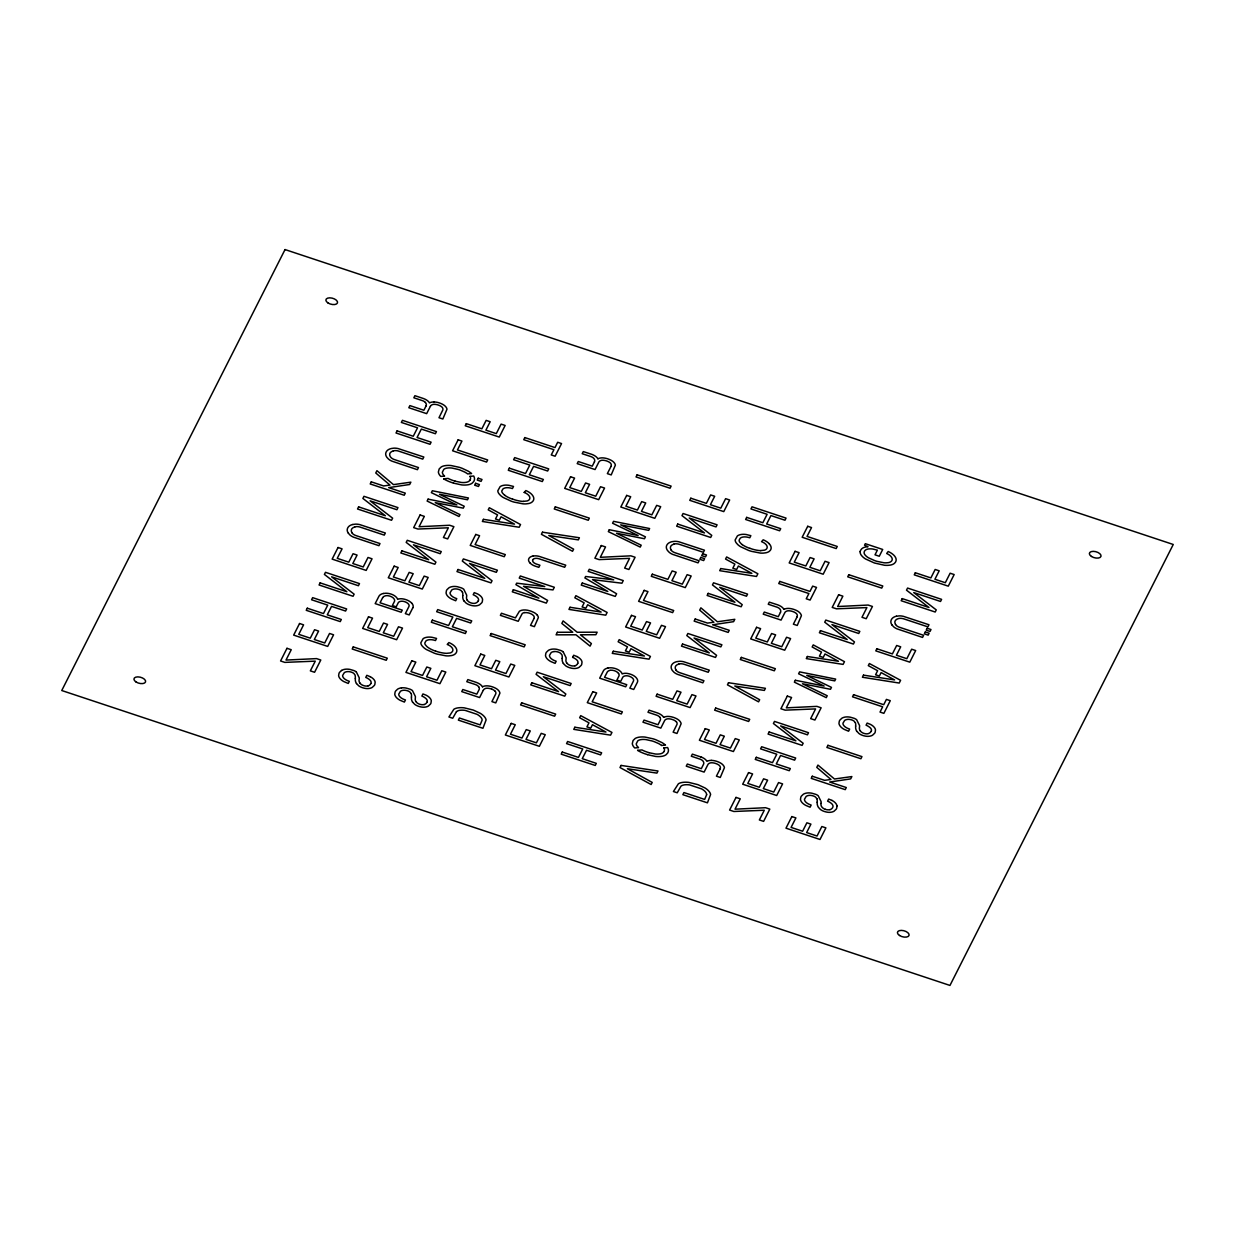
<?xml version="1.0" encoding="UTF-8"?>
<svg xmlns="http://www.w3.org/2000/svg" width="1235" height="1235" viewBox="0 0 1235 1235"><rect width="100%" height="100%" fill="white"/><g stroke="black" fill="none" stroke-linecap="round" stroke-linejoin="round"><path stroke-width="1.5" d="M426.075 405.914L423.883 410.252L409.896 405.605L408.816 407.72L426.662 413.648L430.351 406.361M382.618 597.709L380.056 602.773L402.255 610.136L401.19 612.251L375.178 603.622L378.821 596.459A12.736 6.592 15.2 0 1 383.39 593.464M412.83 607.744L409.202 614.922L405.342 613.625L408.97 606.462A6.082 3.149 15.2 0 0 404.725 601.692A5.017 2.609 15.2 0 0 400.634 601.352A6.468 3.35 15.2 0 0 398.179 602.881L396.188 606.817L392.375 605.551L394.366 601.615A7.811 4.045 15.2 0 0 394.058 598.898A5.851 3.026 15.2 0 0 385.845 595.671L385.382 595.872A8.151 4.214 15.2 0 0 382.634 597.725M524.196 492.456L525.848 490.573A12.643 6.561 15.2 0 1 531.745 494.386A13.724 7.101 15.2 0 1 533.535 500.129A16.549 8.583 15.2 0 1 532.902 501.178L531.961 502.12A12.612 6.53 15.2 0 1 528.611 503.556L525.986 503.895A16.811 8.707 15.2 0 1 522.945 503.834L514.13 502.12A33.685 17.444 15.2 0 1 511.197 501.178L503.247 497.504A16.487 8.537 15.2 0 1 500.468 495.42L498.925 493.691A12.659 6.561 15.2 0 1 497.813 490.774L500.067 486.698A12.427 6.437 15.2 0 1 504.42 485.185A11.161 5.789 15.2 0 1 508.974 485.324L513.513 486.451L512.448 488.551L510.611 488.057A8.213 4.261 15.2 0 0 502.861 489.029L501.827 490.912A8.12 4.214 15.2 0 0 502.29 492.75L503.695 494.386A12.921 6.7 15.2 0 0 504.914 495.374M594.452 461.828L592.26 466.166L578.273 461.519L577.208 463.634L595.054 469.547L598.728 462.276A7.981 4.137 15.2 0 1 601.599 460.3A6.731 3.489 15.2 0 1 607.296 461.211A6.144 3.18 15.2 0 1 610.661 463.326A7.981 4.137 15.2 0 1 610.97 466.336M483.286 690.257L479.597 697.543L461.751 691.615L462.832 689.5L476.818 694.147L479.01 689.809A8.645 4.477 15.2 0 0 478.686 686.737M534.045 618.426L530.525 625.373L534.385 626.654L538.352 617.608A10.235 5.31 15.2 0 0 537.132 614.937M611.047 466.367L607.358 473.638L611.217 474.919L615.354 465.163A10.59 5.496 15.2 0 0 614.196 462.739A9.309 4.817 15.2 0 0 610.306 459.868L608.824 459.235A13.091 6.777 15.2 0 0 607.388 458.725A10.019 5.187 15.2 0 0 602.263 457.861A9.154 4.739 15.2 0 0 597.987 458.802M572.623 657.329L573.688 655.229L576.992 656.588M780.474 612.375L778.282 616.697L764.295 612.066L763.23 614.165L781.076 620.093L784.765 612.822A7.981 4.137 15.2 0 1 787.621 610.846A6.731 3.489 15.2 0 1 793.333 611.757A6.144 3.18 15.2 0 1 796.699 613.872A7.981 4.137 15.2 0 1 796.992 616.883M720.113 768.896L716.423 776.167L720.283 777.448L724.42 767.707A10.59 5.496 15.2 0 0 723.262 765.268A9.309 4.817 15.2 0 0 719.372 762.396L717.89 761.763A13.091 6.777 15.2 0 0 716.439 761.254A10.019 5.187 15.2 0 0 711.329 760.389M797.069 616.913L793.379 624.184L797.239 625.466L801.391 615.709A10.59 5.496 15.2 0 0 800.218 613.27A9.309 4.817 15.2 0 0 796.343 610.399L794.846 609.766A13.091 6.777 15.2 0 0 793.41 609.272A10.019 5.187 15.2 0 0 788.3 608.407A9.154 4.739 15.2 0 0 784.009 609.349M470.026 480.106L469.084 481.141A9.957 5.156 15.2 0 1 465.965 482.36L464.36 482.53A12.875 6.669 15.2 0 1 461.365 482.468L455.082 481.171M663.951 751.636L663.01 752.671A9.957 5.156 15.2 0 1 659.891 753.906L658.301 754.06A12.875 6.669 15.2 0 1 655.291 753.998L649.023 752.717M456.471 711.638L452.72 718.245L448.907 716.979L453.863 709.26A13.986 7.256 15.2 0 1 457.645 707.917L459.003 707.748A16.117 8.352 15.2 0 1 464.375 707.871L473.375 710.094L480.461 713.398A15.978 8.274 15.2 0 1 483.734 715.96L484.552 716.856A13.986 7.256 15.2 0 1 486.096 719.959L482.931 728.279L458.355 720.129L459.42 718.014L480.137 724.883L482.129 720.159A10.173 5.264 15.2 0 0 480.816 717.226L480.508 716.902A12.504 6.484 15.2 0 0 477.081 714.339L465.132 710.372A12.89 6.669 15.2 0 0 460.979 710.187L459.945 710.295A10.173 5.264 15.2 0 0 456.456 711.638M341.524 670.466L339.548 672.349A22.184 11.486 15.2 0 0 338.992 673.384L338.637 675.53A12.396 6.422 15.2 0 0 340.165 678.756A11.609 6.021 15.2 0 0 343.947 681.643L348.255 683.449L349.32 681.334L347.128 680.47A8.12 4.214 15.2 0 1 342.62 675.483L344.272 672.72A8.537 4.415 15.2 0 1 346.232 671.809L347.128 671.655A5.743 2.979 15.2 0 1 350.755 671.963L351.79 672.303A4.477 2.316 15.2 0 1 353.889 673.492L354.985 674.943A21.813 11.3 15.2 0 1 355.217 678.37M368.015 685.857L367.258 686.012A4.801 2.485 15.2 0 1 364.186 685.78A5.82 3.01 15.2 0 1 363.584 685.579A5.172 2.686 15.2 0 1 360.713 683.974L359.879 682.955M574.877 665.773L574.121 665.927A4.801 2.485 15.2 0 1 571.049 665.696A5.82 3.01 15.2 0 1 570.446 665.495A5.172 2.686 15.2 0 1 567.575 663.89L566.741 662.871M424.145 704.49L423.389 704.645A4.801 2.485 15.2 0 1 420.317 704.413A5.82 3.01 15.2 0 1 419.699 704.228A5.172 2.686 15.2 0 1 416.843 702.622L416.01 701.604M829.858 809.62L829.102 809.774A4.801 2.485 15.2 0 1 826.03 809.542A5.82 3.01 15.2 0 1 825.428 809.357M393.27 450.868L394.613 450.636A6.16 3.196 15.2 0 1 398.55 451.084L422.756 459.127L423.821 457.012L398.272 448.614A9.417 4.878 15.2 0 0 393.903 448.151L391.341 448.506A14.805 7.672 15.2 0 0 386.586 451.315A18.525 9.587 15.2 0 0 385.938 452.566A14.588 7.564 15.2 0 0 386.848 457.29L388.423 458.988A9.417 4.878 15.2 0 0 391.927 461.149L417.415 469.686L418.48 467.571L394.274 459.528A6.16 3.196 15.2 0 1 391.078 457.614L390.322 456.703A10.636 5.511 15.2 0 1 393.348 450.929M354.8 526.866L356.128 526.635A6.16 3.196 15.2 0 1 360.064 527.083L384.27 535.125L385.335 533.011L359.786 524.613A9.417 4.878 15.2 0 0 355.418 524.149L352.855 524.505M673.909 544.048L675.252 543.832A6.16 3.196 15.2 0 1 679.173 544.28L703.394 552.307L704.459 550.208L678.91 541.794A9.417 4.878 15.2 0 0 674.542 541.347L671.979 541.686A14.805 7.672 15.2 0 0 667.224 544.512A18.525 9.587 15.2 0 0 666.576 545.746A14.588 7.564 15.2 0 0 667.487 550.47L669.061 552.168A9.417 4.878 15.2 0 0 672.55 554.33L698.037 562.867L699.118 560.752L674.912 552.709A6.16 3.196 15.2 0 1 671.701 550.81L670.96 549.884M678.725 664.013L680.068 663.797A6.16 3.196 15.2 0 1 684.005 664.245L708.211 672.272L709.276 670.173L683.727 661.759A9.417 4.878 15.2 0 0 679.358 661.312L676.795 661.651A14.805 7.672 15.2 0 0 672.041 664.461A18.525 9.587 15.2 0 0 671.392 665.711A14.588 7.564 15.2 0 0 672.303 670.435L673.878 672.133A9.417 4.878 15.2 0 0 677.382 674.295L702.854 682.832L703.935 680.717L679.729 672.674A6.16 3.196 15.2 0 1 676.533 670.775L675.777 669.849M896.486 616.234L899.049 615.894A9.417 4.878 15.2 0 1 903.418 616.342L928.967 624.756L927.902 626.855L903.68 618.828A6.16 3.196 15.2 0 0 899.759 618.365L898.416 618.596A10.636 5.511 15.2 0 0 895.576 624.431M383.437 593.51L385.274 593.263A8.815 4.569 15.2 0 1 390.137 593.819A10.004 5.187 15.2 0 1 391.171 594.128A8.475 4.384 15.2 0 1 395.432 596.428A9.803 5.079 15.2 0 1 397.655 599.361A8.012 4.153 15.2 0 1 401.298 598.759A8.722 4.523 15.2 0 1 405.497 599.515A10.868 5.635 15.2 0 1 406.763 599.948A9.618 4.986 15.2 0 1 411.332 602.757L411.857 603.344M607.944 668.058L609.781 667.811A8.815 4.569 15.2 0 1 614.644 668.367A10.004 5.187 15.2 0 1 615.678 668.675A8.475 4.384 15.2 0 1 619.939 670.976A9.803 5.079 15.2 0 1 622.162 673.924A8.012 4.153 15.2 0 1 625.805 673.307A8.722 4.523 15.2 0 1 630.004 674.063A10.868 5.635 15.2 0 1 631.27 674.495A9.618 4.986 15.2 0 1 635.84 677.305L636.365 677.891A10.93 5.666 15.2 0 1 637.368 682.307L633.709 689.47L629.85 688.173L633.478 681.01A6.082 3.149 15.2 0 0 629.233 676.24A5.017 2.609 15.2 0 0 625.142 675.9A6.468 3.35 15.2 0 0 622.687 677.428L620.696 681.365L616.883 680.099L618.874 676.163A7.811 4.045 15.2 0 0 618.565 673.446M533.103 556.059L534.369 555.889A8.475 4.4 15.2 0 1 539.294 556.414L565.738 565.182L564.673 567.282L539.17 558.822A5.079 2.624 15.2 0 0 535.095 558.436A6.113 3.165 15.2 0 0 532.625 560.011M553.99 651.571L553.11 651.725A8.537 4.415 15.2 0 0 551.134 652.636L549.482 655.414A8.12 4.214 15.2 0 0 553.99 660.385L556.182 661.25L555.117 663.365L550.825 661.559A11.609 6.021 15.2 0 1 547.028 658.672A12.396 6.422 15.2 0 1 545.5 655.445L545.855 653.3A22.184 11.486 15.2 0 1 546.41 652.265L548.386 650.382A12.458 6.453 15.2 0 1 551.721 649.209L552.215 649.147A9.602 4.971 15.2 0 1 556.892 649.348L560.767 650.49A6.962 3.612 15.2 0 1 563.175 651.833M401.468 687.864L400.989 687.941A12.458 6.453 15.2 0 0 397.655 689.115L395.679 690.982A22.184 11.486 15.2 0 0 395.123 692.032L394.768 694.178A12.396 6.422 15.2 0 0 396.296 697.389A11.609 6.021 15.2 0 0 400.078 700.276L404.385 702.082L405.45 699.983L403.243 699.118A8.12 4.214 15.2 0 1 398.751 694.132L400.387 691.353A8.537 4.415 15.2 0 1 402.363 690.442L403.258 690.288A5.743 2.979 15.2 0 1 406.886 690.612L407.921 690.936A4.477 2.316 15.2 0 1 410.005 692.125L411.116 693.576M444.585 476.077L440.787 476.432L439.984 475.537A14.202 7.364 15.2 0 1 438.379 472.002L439.151 468.991L441.219 466.969A13.925 7.225 15.2 0 1 445.079 465.657L446.468 465.487A16.425 8.506 15.2 0 1 451.115 465.549L459.188 467.293A30.597 15.854 15.2 0 1 461.998 468.25L468.158 471.122A17.089 8.846 15.2 0 1 471.554 473.576L467.664 473.931A13.986 7.24 15.2 0 0 464.545 471.971L460.454 470.195A26.383 13.662 15.2 0 0 458.324 469.47L452.041 468.065A13.199 6.839 15.2 0 0 448.429 467.926L446.869 468.111A10.019 5.187 15.2 0 0 443.813 469.346L442.346 472.264A10.127 5.249 15.2 0 0 443.72 475.228L444.399 475.907M443.751 478.81L448.043 478.408A20.964 10.853 15.2 0 0 455.098 481.141M469.948 476.37L473.669 476.015A15.391 7.966 15.2 0 1 474.086 480.739A20.393 10.559 15.2 0 1 473.761 481.48L472.11 483.225A14.172 7.348 15.2 0 1 467.787 484.83L466.382 484.985A16.919 8.768 15.2 0 1 461.658 484.907L453.461 483.117M638.526 747.607L634.713 747.962L633.91 747.067A14.202 7.364 15.2 0 1 632.305 743.532L633.076 740.521L635.145 738.499A13.925 7.225 15.2 0 1 639.004 737.187L640.394 737.017A16.425 8.506 15.2 0 1 645.04 737.079L653.114 738.823A30.597 15.854 15.2 0 1 655.924 739.78L662.083 742.652A17.089 8.846 15.2 0 1 665.48 745.106L661.589 745.461M637.677 750.34L641.968 749.938A20.964 10.853 15.2 0 0 649.023 752.671M663.874 747.901L667.595 747.545A15.391 7.966 15.2 0 1 668.012 752.269A20.393 10.559 15.2 0 1 667.687 753.01L666.035 754.755A14.172 7.348 15.2 0 1 661.728 756.36L660.324 756.515A16.919 8.768 15.2 0 1 655.584 756.438L647.387 754.647M523.347 501.364L527.021 500.978A8.105 4.199 15.2 0 0 528.981 499.943L529.398 499.449A9.34 4.832 15.2 0 0 528.92 495.606A8.583 4.446 15.2 0 0 524.211 492.441M760.683 550.578L764.357 550.192A8.105 4.199 15.2 0 0 766.317 549.158L766.734 548.664A9.34 4.832 15.2 0 0 766.256 544.82A8.583 4.446 15.2 0 0 761.547 541.656L763.184 539.803A12.643 6.561 15.2 0 1 769.081 543.601M700.862 756.962L692.356 754.137L691.291 756.237L699.797 759.062A5.017 2.593 15.2 0 1 702.854 760.914L703.132 761.285A8.645 4.477 15.2 0 1 703.487 764.341L701.326 768.695L687.339 764.048L686.259 766.163L704.12 772.091L707.794 764.805A7.981 4.137 15.2 0 1 710.65 762.829A6.731 3.489 15.2 0 1 716.362 763.739A6.144 3.18 15.2 0 1 719.727 765.854A7.981 4.137 15.2 0 1 720.036 768.865M749.892 548.386L748.595 547.908A17.29 8.954 15.2 0 1 742.22 544.604M512.556 499.156L511.259 498.693A17.29 8.954 15.2 0 1 504.883 495.389M435.585 651.154L434.288 650.675A17.29 8.954 15.2 0 1 427.927 647.387A12.921 6.7 15.2 0 1 426.723 646.368L425.319 644.732A8.12 4.214 15.2 0 1 424.855 642.895L425.89 641.011A8.213 4.261 15.2 0 1 433.686 640.039L435.476 640.548L436.557 638.433L432.018 637.306A11.161 5.789 15.2 0 0 427.464 637.183A12.427 6.437 15.2 0 0 423.111 638.696L420.842 642.771A12.659 6.561 15.2 0 0 421.953 645.689L423.512 647.402A16.487 8.537 15.2 0 0 426.291 649.486L434.226 653.161A33.685 17.444 15.2 0 0 437.159 654.118L445.974 655.831A16.811 8.707 15.2 0 0 449.031 655.878L451.655 655.538A12.612 6.53 15.2 0 0 454.989 654.102L455.931 653.161A16.549 8.583 15.2 0 0 456.533 652.111A13.724 7.101 15.2 0 0 454.789 646.368A12.643 6.561 15.2 0 0 448.892 642.571L447.224 644.454A8.583 4.446 15.2 0 1 451.917 647.588A9.34 4.832 15.2 0 1 452.442 651.432L452.025 651.926A8.105 4.199 15.2 0 1 450.065 652.975L446.391 653.346A19.806 10.266 15.2 0 1 435.631 651.092M831.973 800.434L828.67 799.076L827.604 801.175A9.772 5.063 15.2 0 1 832.158 804.186A7.95 4.122 15.2 0 1 832.73 807.335A10.775 5.573 15.2 0 1 829.966 809.697M370.129 676.672L366.826 675.313L365.761 677.413A9.772 5.063 15.2 0 1 370.299 680.423A7.95 4.122 15.2 0 1 370.886 683.572M563.175 651.833L566.109 657.746A39.721 20.578 15.2 0 1 565.985 659.583A13.184 6.823 15.2 0 0 566.649 662.871M356.313 671.917L359.246 677.83A39.721 20.578 15.2 0 1 359.123 679.667A13.184 6.823 15.2 0 0 359.786 682.955M638.325 747.437L637.646 746.758A10.127 5.249 15.2 0 1 636.257 743.794L637.754 740.876A10.019 5.187 15.2 0 1 640.795 739.641L642.354 739.456A13.199 6.839 15.2 0 1 645.967 739.595L652.25 741A26.383 13.662 15.2 0 1 654.38 741.726L658.487 743.501A13.986 7.24 15.2 0 1 661.589 745.461M529.8 562.712L530.294 563.268A8.799 4.554 15.2 0 0 534.956 566.047L538.831 567.344L539.911 565.229L536.499 564.086A5.233 2.702 15.2 0 1 532.686 560.103M425.396 402.471L425.689 402.842A8.645 4.477 15.2 0 1 426.044 405.898M659.845 717.319L659.536 716.948A5.017 2.593 15.2 0 0 656.495 715.096L647.989 712.271L649.054 710.171L657.56 712.981A9.525 4.94 15.2 0 1 663.658 717.381M478.624 686.737L478.331 686.367A5.017 2.593 15.2 0 0 475.29 684.514L466.784 681.689L467.849 679.59L476.355 682.415A9.525 4.94 15.2 0 1 482.453 686.799M892.041 625.018L893.569 626.716A9.417 4.878 15.2 0 0 897.073 628.877L922.545 637.414L923.626 635.299L899.42 627.256A6.16 3.196 15.2 0 1 896.224 625.358L895.468 624.431M348.409 533.273L349.937 534.987A9.417 4.878 15.2 0 0 353.442 537.132L378.929 545.685L379.994 543.57L355.788 535.527A6.16 3.196 15.2 0 1 352.592 533.613L351.836 532.702M856.889 731.352L858.942 733.497A8.259 4.276 15.2 0 0 862.339 735.288A10.25 5.31 15.2 0 0 863.867 735.782L864.855 736.014A8.244 4.276 15.2 0 0 869.039 736.276L869.888 736.153A11.347 5.882 15.2 0 0 872.528 735.211L874.642 733.235A22.57 11.686 15.2 0 0 875.167 732.262L875.491 729.931A10.76 5.573 15.2 0 0 870.505 724.405L867.155 723.077L866.075 725.192A9.772 5.063 15.2 0 1 870.629 728.187A7.95 4.122 15.2 0 1 871.215 731.336M563.422 663.488L565.476 665.65A8.259 4.276 15.2 0 0 568.872 667.44A10.25 5.31 15.2 0 0 570.4 667.919L571.388 668.166A8.244 4.276 15.2 0 0 575.572 668.428L576.421 668.305A11.347 5.882 15.2 0 0 579.061 667.363L581.176 665.387A22.57 11.686 15.2 0 0 581.7 664.415L582.025 662.068A10.76 5.573 15.2 0 0 577.038 656.557M463.989 600.889L466.058 603.035A8.259 4.276 15.2 0 0 469.439 604.826A10.25 5.31 15.2 0 0 470.967 605.32L471.971 605.567A8.244 4.276 15.2 0 0 476.139 605.829L477.003 605.69A11.347 5.882 15.2 0 0 479.643 604.749L481.743 602.788A22.57 11.686 15.2 0 0 482.283 601.8L482.607 599.469A10.76 5.573 15.2 0 0 477.605 593.942L474.255 592.615L473.19 594.73A9.772 5.063 15.2 0 1 477.744 597.74A7.95 4.122 15.2 0 1 478.331 600.874M412.691 702.221L414.744 704.367A8.259 4.276 15.2 0 0 418.14 706.158A10.25 5.31 15.2 0 0 419.653 706.636L420.656 706.883A8.244 4.276 15.2 0 0 424.84 707.146L425.689 707.022A11.347 5.882 15.2 0 0 428.329 706.08L430.444 704.104A22.57 11.686 15.2 0 0 430.969 703.132L431.293 700.801A10.76 5.573 15.2 0 0 426.307 695.274L422.957 693.946L421.876 696.061A9.772 5.063 15.2 0 1 426.43 699.056A7.95 4.122 15.2 0 1 427.017 702.206M356.56 683.572L358.613 685.734A8.259 4.276 15.2 0 0 362.009 687.524A10.25 5.31 15.2 0 0 363.538 688.003L364.526 688.25A8.244 4.276 15.2 0 0 368.709 688.512L369.558 688.389A11.347 5.882 15.2 0 0 372.198 687.447L374.313 685.471A22.57 11.686 15.2 0 0 374.838 684.483L375.162 682.152A10.76 5.573 15.2 0 0 370.176 676.641M860.208 730.734L861.057 731.753A5.172 2.686 15.2 0 0 863.898 733.358A5.82 3.01 15.2 0 0 864.515 733.544A4.801 2.485 15.2 0 0 867.603 733.791L868.344 733.621A10.775 5.573 15.2 0 0 871.092 731.305M467.309 600.272L468.158 601.291A5.172 2.686 15.2 0 0 471.014 602.896A5.82 3.01 15.2 0 0 471.631 603.081A4.801 2.485 15.2 0 0 474.703 603.344L475.46 603.174A10.775 5.573 15.2 0 0 478.207 600.843M855.315 722.707L854.203 721.255A4.477 2.316 15.2 0 0 852.119 720.067L851.085 719.743A5.743 2.979 15.2 0 0 847.457 719.403L846.562 719.588A8.537 4.415 15.2 0 0 844.601 720.484L842.949 723.262A8.12 4.214 15.2 0 0 847.457 728.249L849.649 729.113L848.584 731.213L844.277 729.406A11.609 6.021 15.2 0 1 840.495 726.52A12.396 6.422 15.2 0 1 838.966 723.309L839.321 721.163A22.184 11.486 15.2 0 1 839.877 720.113L841.853 718.245A12.458 6.453 15.2 0 1 845.188 717.056L845.682 716.995A9.602 4.971 15.2 0 1 850.359 717.211L854.234 718.338A6.962 3.612 15.2 0 1 856.642 719.696L859.575 725.593A39.721 20.578 15.2 0 1 859.452 727.43A13.184 6.823 15.2 0 0 860.116 730.734M816.829 798.705L815.717 797.254A4.477 2.316 15.2 0 0 813.649 796.066L812.599 795.741A5.743 2.979 15.2 0 0 808.971 795.402L808.091 795.572A8.537 4.415 15.2 0 0 806.115 796.482L804.464 799.261A8.12 4.214 15.2 0 0 808.971 804.232L811.163 805.096L810.098 807.211L805.807 805.405A11.609 6.021 15.2 0 1 802.009 802.518A12.396 6.422 15.2 0 1 800.481 799.292L800.836 797.146A22.184 11.486 15.2 0 1 801.391 796.112L803.367 794.229A12.458 6.453 15.2 0 1 806.702 793.055L807.196 792.993A9.602 4.971 15.2 0 1 811.874 793.21L815.748 794.337A6.962 3.612 15.2 0 1 818.157 795.68L821.09 801.592A39.721 20.578 15.2 0 1 820.966 803.429M462.415 592.26L461.319 590.809A4.477 2.316 15.2 0 0 459.235 589.604L458.2 589.28A5.743 2.979 15.2 0 0 454.557 588.956L453.677 589.126A8.537 4.415 15.2 0 0 451.717 590.037L450.049 592.8A8.12 4.214 15.2 0 0 454.557 597.786L456.765 598.651L455.7 600.766L451.392 598.944A11.609 6.021 15.2 0 1 447.61 596.073A12.396 6.422 15.2 0 1 446.082 592.846L446.422 590.7A22.184 11.486 15.2 0 1 446.993 589.651L448.969 587.783A12.458 6.453 15.2 0 1 452.303 586.61L452.782 586.532A9.602 4.971 15.2 0 1 457.475 586.748L461.334 587.875A6.962 3.612 15.2 0 1 463.758 589.234L466.676 595.146A39.721 20.578 15.2 0 1 466.568 596.968A13.184 6.823 15.2 0 0 467.231 600.272M837.006 805.915L836.682 808.261A22.57 11.686 15.2 0 1 836.157 809.234L834.057 811.21A11.347 5.882 15.2 0 1 831.417 812.151L830.553 812.275A8.244 4.276 15.2 0 1 826.369 812.012L825.381 811.765A10.25 5.31 15.2 0 1 823.853 811.287A8.259 4.276 15.2 0 1 820.457 809.496L818.404 807.35A21.01 10.883 15.2 0 1 817.277 802.194M351.944 532.686A10.636 5.511 15.2 0 1 354.877 526.928M348.363 533.273A14.588 7.564 15.2 0 1 347.467 528.565A18.525 9.587 15.2 0 1 348.085 527.314A14.805 7.672 15.2 0 1 352.809 524.458M470.026 476.37A10.899 5.65 15.2 0 1 469.964 480.075M453.477 483.055A23.002 11.918 15.2 0 1 443.658 478.856M529.769 562.712A10.065 5.218 15.2 0 1 528.858 558.606A10.93 5.666 15.2 0 1 533.072 556.012M524.535 612.498A7.256 3.751 15.2 0 0 521.803 614.351L518.221 621.282L500.376 615.354L501.441 613.239L515.427 617.886L519.379 611.294A9.865 5.11 15.2 0 1 527.345 610.198L529.506 610.738A14.48 7.503 15.2 0 1 531.189 611.279L533.674 612.344A9.293 4.817 15.2 0 1 537.132 614.937M524.674 612.653A6.684 3.458 15.2 0 1 533.474 615.539A7.256 3.751 15.2 0 1 533.983 618.395M463.881 600.889A21.01 10.883 15.2 0 1 462.863 595.733M462.523 592.26A21.813 11.3 15.2 0 1 462.662 595.687M356.436 683.572A21.01 10.883 15.2 0 1 355.433 678.432M370.762 683.526A10.775 5.573 15.2 0 1 368.123 685.934M341.539 670.466A12.458 6.453 15.2 0 1 344.858 669.293L345.352 669.231A9.602 4.971 15.2 0 1 350.03 669.432L353.905 670.574A6.962 3.612 15.2 0 1 356.313 671.917M412.567 702.221A21.01 10.883 15.2 0 1 411.548 697.065M411.224 693.591A21.813 11.3 15.2 0 1 411.348 697.003M415.917 701.604A13.184 6.823 15.2 0 1 415.331 698.315A39.721 20.578 15.2 0 0 415.377 696.463L412.444 690.566A6.962 3.612 15.2 0 0 410.035 689.207L406.161 688.08A9.602 4.971 15.2 0 0 401.468 687.864M426.893 702.175A10.775 5.573 15.2 0 1 424.238 704.567M563.299 663.488A21.01 10.883 15.2 0 1 562.295 658.348M562.079 658.286A21.813 11.3 15.2 0 0 561.956 654.874L560.736 653.408A4.477 2.316 15.2 0 0 558.668 652.219L557.618 651.895A5.743 2.979 15.2 0 0 553.99 651.555M572.608 657.36A9.772 5.063 15.2 0 1 577.177 660.339A7.95 4.122 15.2 0 1 577.748 663.488M577.625 663.442A10.775 5.573 15.2 0 1 574.985 665.85M671.068 549.884A10.636 5.511 15.2 0 1 673.986 544.11M523.393 501.456A19.806 10.266 15.2 0 1 512.602 499.094M769.081 543.601A13.724 7.101 15.2 0 1 770.872 549.343A16.549 8.583 15.2 0 1 770.239 550.393L769.297 551.335A12.612 6.53 15.2 0 1 765.947 552.771L763.323 553.11A16.811 8.707 15.2 0 1 760.281 553.064L751.467 551.335A33.685 17.444 15.2 0 1 748.534 550.393L740.583 546.719A16.487 8.537 15.2 0 1 737.804 544.635L736.261 542.906A12.659 6.561 15.2 0 1 735.149 539.988L737.403 535.913A12.427 6.437 15.2 0 1 741.756 534.4A11.161 5.789 15.2 0 1 746.31 534.539L750.849 535.666L749.784 537.765L747.947 537.271A8.213 4.261 15.2 0 0 740.197 538.244L739.163 540.127A8.12 4.214 15.2 0 0 739.626 541.964L741.031 543.601A12.921 6.7 15.2 0 0 742.25 544.589M760.729 550.671A19.806 10.266 15.2 0 1 749.938 548.309M675.885 669.849A10.636 5.511 15.2 0 1 678.802 664.075M663.951 747.901A10.899 5.65 15.2 0 1 663.905 751.606M647.402 754.585A23.002 11.918 15.2 0 1 637.584 750.386M425.411 402.471A5.017 2.593 15.2 0 0 422.355 400.619L413.848 397.793L414.914 395.694L423.42 398.519A9.525 4.94 15.2 0 1 429.518 402.903A9.154 4.739 15.2 0 1 433.886 401.962M430.428 406.392A7.981 4.137 15.2 0 1 433.207 404.385A6.731 3.489 15.2 0 1 438.919 405.296A6.144 3.18 15.2 0 1 442.284 407.411A7.981 4.137 15.2 0 1 442.593 410.421L438.981 417.723L442.84 419.005L446.977 409.264A10.59 5.496 15.2 0 0 445.82 406.824A9.309 4.817 15.2 0 0 441.929 403.953L440.447 403.32A13.091 6.777 15.2 0 0 438.996 402.811A10.019 5.187 15.2 0 0 433.886 401.946M597.894 458.818A9.525 4.94 15.2 0 0 591.827 454.372L583.29 451.593L582.225 453.708L590.731 456.533A5.017 2.593 15.2 0 1 593.788 458.386L594.081 458.756A8.645 4.477 15.2 0 1 594.421 461.813M483.364 690.288A7.981 4.137 15.2 0 1 486.142 688.281A6.731 3.489 15.2 0 1 491.854 689.192M491.87 689.176A6.144 3.18 15.2 0 1 495.22 691.307M495.281 691.322A7.981 4.137 15.2 0 1 495.528 694.317L491.916 701.619L495.775 702.9L499.913 693.159A10.59 5.496 15.2 0 0 498.755 690.72A9.309 4.817 15.2 0 0 494.864 687.849L493.382 687.216A13.091 6.777 15.2 0 0 491.931 686.706A10.019 5.187 15.2 0 0 486.822 685.842A9.154 4.739 15.2 0 0 482.53 686.799M783.932 609.364A9.525 4.94 15.2 0 0 777.865 604.903L769.312 602.14L768.247 604.255L776.753 607.08A5.017 2.593 15.2 0 1 779.81 608.917L780.103 609.303A8.645 4.477 15.2 0 1 780.443 612.359M700.893 756.901A9.525 4.94 15.2 0 1 706.96 761.347A9.154 4.739 15.2 0 1 711.329 760.405M891.994 625.018A14.588 7.564 15.2 0 1 891.099 620.31A18.525 9.587 15.2 0 1 891.716 619.044A14.805 7.672 15.2 0 1 896.44 616.188M856.766 731.352A21.01 10.883 15.2 0 1 855.747 726.195M855.423 722.722A21.813 11.3 15.2 0 1 855.546 726.134M832.019 800.404A10.76 5.573 15.2 0 1 836.959 805.915M816.937 798.721A21.813 11.3 15.2 0 1 817.061 802.133M821.059 803.445A13.184 6.823 15.2 0 0 821.63 806.717L822.572 807.736A5.172 2.686 15.2 0 0 825.428 809.357M609.858 670.404A8.151 4.214 15.2 0 0 607.141 672.272L604.563 677.32L626.762 684.684L625.697 686.799L599.701 678.169L603.328 671.006A12.736 6.592 15.2 0 1 607.898 668.012M610.352 670.219A5.851 3.026 15.2 0 1 618.488 673.446M411.903 603.328A10.93 5.666 15.2 0 1 412.861 607.759M659.907 717.319A8.645 4.477 15.2 0 1 660.185 720.375L658.023 724.729L644.037 720.082L642.972 722.197L660.818 728.125L664.492 720.839A7.981 4.137 15.2 0 1 667.348 718.863A6.731 3.489 15.2 0 1 673.06 719.773A6.144 3.18 15.2 0 1 676.425 721.888M676.487 721.888A7.981 4.137 15.2 0 1 676.734 724.899L673.121 732.201L676.981 733.482L681.118 723.725A10.59 5.496 15.2 0 0 679.96 721.302A9.309 4.817 15.2 0 0 676.07 718.43L674.588 717.797A13.091 6.777 15.2 0 0 673.137 717.288A10.019 5.187 15.2 0 0 668.027 716.423A9.154 4.739 15.2 0 0 663.751 717.365M860.162 551.69L860.162 552.539A13.184 6.823 15.2 0 0 861.536 555.534L862.756 556.846A16.41 8.506 15.2 0 0 865.519 558.961L874.411 562.99L884.399 565.244A16.935 8.768 15.2 0 0 888.258 565.321L890.296 565.09A13.199 6.839 15.2 0 0 894.294 563.453L895.251 562.465A17.506 9.077 15.2 0 0 895.715 561.693A14.449 7.487 15.2 0 0 894.896 556.414A13.77 7.132 15.2 0 0 888.197 551.52L886.668 553.512A9.432 4.878 15.2 0 1 891.269 556.846A9.494 4.925 15.2 0 1 892.025 560.242A11.208 5.804 15.2 0 1 891.577 560.983L891.13 561.446A8.799 4.554 15.2 0 1 888.289 562.651L886.251 562.836A12.859 6.669 15.2 0 1 883.905 562.774L877.035 561.369A28.359 14.696 15.2 0 1 874.72 560.628L868.483 557.803A13.168 6.823 15.2 0 1 865.92 555.889L865.04 554.932A8.892 4.616 15.2 0 1 864.114 552.493L864.315 551.613A12.335 6.391 15.2 0 1 864.747 550.81L865.349 550.177A8.907 4.616 15.2 0 1 869.07 548.896A10.004 5.187 15.2 0 1 872.898 549.05L877.375 550.162L875.013 554.824L879.274 556.244L882.701 549.467L865.303 543.678L864.546 545.191L868.02 546.704A12.798 6.623 15.2 0 0 860.888 549.915A17.645 9.139 15.2 0 0 860.316 550.872L860.162 551.69M706.636 794.707L704.645 799.431L683.928 792.561L682.862 794.676L707.439 802.827L710.604 794.506A13.986 7.256 15.2 0 0 709.06 791.403L708.242 790.508A15.978 8.274 15.2 0 0 704.969 787.945L697.883 784.642L688.898 782.419A16.117 8.352 15.2 0 0 683.511 782.295L682.152 782.465A13.986 7.256 15.2 0 0 678.37 783.808L673.415 791.527L677.228 792.793L680.979 786.186A10.173 5.264 15.2 0 1 684.452 784.842L685.487 784.734A12.89 6.669 15.2 0 1 689.639 784.92L701.604 788.887A12.504 6.484 15.2 0 1 705.031 791.434L705.324 791.774A10.173 5.264 15.2 0 1 706.636 794.707M285.038 249.563L61.75 690.519L949.962 985.437L1173.25 544.481L285.038 249.563M286.983 648.313L280.577 660.972L284.822 662.392L315.265 661.142L310.34 670.867L314.585 672.272L320.791 660.03L316.546 658.61L285.995 660.077L291.244 649.718L286.983 648.313M299.549 623.505L293.668 635.114L327.692 646.414L333.574 634.805L329.544 633.462L324.728 642.972L314.323 639.514L318.599 631.07L314.57 629.726L310.294 638.171L298.762 634.342L303.578 624.848L299.549 623.505M307.299 608.207L306.234 610.306L340.243 621.606L341.323 619.491L327.275 614.829L331.551 606.385L345.584 611.047L346.664 608.948L312.64 597.647L311.575 599.762L327.738 605.135L323.462 613.579L307.299 608.207M320.127 582.874L319.062 584.989L353.071 596.273L354.136 594.174L331.613 576.822L358.412 585.73L359.493 583.615L325.469 572.314L324.404 574.429L346.865 591.75L320.127 582.874M338.035 547.506L332.153 559.115L366.162 570.416L372.044 558.807L368.015 557.464L363.214 566.973L352.809 563.515L357.085 555.071L353.056 553.728L348.779 562.172L337.248 558.343L342.064 548.849L338.035 547.506M358.613 506.875L357.532 508.99L391.557 520.275L392.622 518.175L370.099 500.823L396.898 509.731L397.963 507.616L363.954 496.316L362.889 498.431L385.351 515.751L358.613 506.875M371.287 481.851L370.207 483.966L404.231 495.25L405.296 493.151L388.685 487.624L409.665 484.506L410.854 482.175L393.471 484.614L376.937 470.689L375.764 472.99L389.967 485.093L383.591 485.942L371.287 481.851M397.083 430.876L396.018 432.991L430.042 444.291L431.108 442.176L417.06 437.514L421.336 429.07L435.384 433.732L436.449 431.617L402.44 420.332L401.36 422.432L417.538 427.804L413.262 436.248L397.083 430.876M353.272 646.893L352.207 649.008L386.215 660.293L387.281 658.193L353.272 646.893M368.509 616.805L362.627 628.43L396.636 639.715L402.517 628.106L398.488 626.778L393.687 636.272L383.282 632.814L387.558 624.37L383.529 623.027L379.253 631.471L367.721 627.642L372.538 618.148L368.509 616.805M394.166 566.155L388.284 577.764L422.293 589.049L428.175 577.44L424.145 576.112L419.344 585.606L408.924 582.148L413.2 573.704L409.171 572.376L404.895 580.821L393.378 576.992L398.179 567.483L394.166 566.155M401.915 550.841L400.835 552.956L434.859 564.256L435.924 562.141L413.401 544.805L440.2 553.697L441.265 551.582L407.257 540.297L406.192 542.397L428.653 559.717L401.915 550.841M420.085 514.964L413.663 527.623L417.924 529.043L448.351 527.793L443.427 537.503L447.688 538.923L453.893 526.666L449.633 525.261L419.082 526.727L424.331 516.369L420.085 514.964M428.082 499.141L427.125 501.055L459.019 516.523L459.991 514.625L435.276 502.645L463.264 508.156L464.221 506.257L439.506 494.278L467.509 499.774L468.42 497.967L432.343 490.758L431.37 492.657L456.919 504.945L428.082 499.141M458.139 439.814L452.581 450.775L486.59 462.075L487.671 459.96L457.444 449.941L461.936 441.08L458.139 439.814M466.305 423.651L465.24 425.766L499.264 437.067L505.146 425.458L501.117 424.114L496.3 433.624L485.895 430.166L490.171 421.722L486.142 420.379L481.866 428.823L466.305 423.651M475.614 483.317L474.657 485.201L478.47 486.466L479.427 484.583L475.614 483.317M478.207 478.207L477.25 480.091L481.048 481.357L482.005 479.473L478.207 478.207M411.811 660.787L405.929 672.396L439.938 683.681L445.82 672.072L441.79 670.744L436.989 680.238L426.569 676.78L430.845 668.336L426.816 667.008L422.54 675.452L411.023 671.624L415.825 662.114L411.811 660.787M432.373 620.14L431.308 622.255L465.333 633.555L466.398 631.44L452.35 626.778L456.626 618.334L470.674 622.996L471.739 620.881L437.73 609.596L436.65 611.696L452.828 617.068L448.552 625.512L432.373 620.14M458.031 569.489L456.965 571.589L490.99 582.889L492.055 580.774L469.532 563.438L496.331 572.33L497.396 570.215L463.387 558.93L462.307 561.045L484.784 578.366L458.031 569.489M475.784 534.446L470.226 545.407L504.235 556.707L505.316 554.592L475.089 544.573L479.581 535.712L475.784 534.446M483.425 519.348L482.36 521.463L519.163 527.252L520.537 524.535L489.307 507.739L488.226 509.854L497.551 514.918L495.497 518.993L499.31 520.259L501.055 516.801L514.532 524.134L483.425 519.348M509.345 468.158L508.28 470.273L542.288 481.557L543.369 479.458L529.321 474.78L533.597 466.336L547.645 471.014L548.711 468.899L514.686 457.598L513.621 459.713L529.784 465.086L525.508 473.53L509.345 468.158M524.829 437.576L523.763 439.691L553.913 449.694L551.258 454.943L555.117 456.224L561.539 443.566L557.68 442.284L554.994 447.579L524.829 437.576M480.755 654.087L474.873 665.696L508.897 676.996L514.779 665.387L510.75 664.044L505.933 673.538L495.528 670.096L499.804 661.651L495.775 660.308L491.499 668.752L479.983 664.924L484.784 655.43L480.755 654.087M491.175 633.509L490.11 635.608L524.134 646.908L525.199 644.793L491.175 633.509M513.359 589.697L512.293 591.812L546.302 603.112L547.645 600.472L523.516 586.301L552.987 589.913L554.33 587.273L520.306 575.973L519.24 578.088L544.759 586.563L516.662 583.167L515.921 584.649L538.877 598.172L513.359 589.697M542.489 532.192L541.409 534.307L572.546 551.289L573.611 549.174L548.788 535.481L578.335 539.88L579.4 537.765L542.489 532.192M555.318 506.844L554.253 508.959L588.261 520.259L589.327 518.144L555.318 506.844M570.555 476.772L564.673 488.381L598.682 499.666L604.563 488.057L600.534 486.729L595.733 496.223L585.328 492.765L589.604 484.321L585.575 482.978L581.299 491.422L569.767 487.609L574.584 478.099L570.555 476.772M511.228 723.386L505.347 734.995L539.371 746.295L545.252 734.686L541.223 733.343L536.407 742.837L526.002 739.394L530.278 730.95L526.249 729.607L521.973 738.051L510.456 734.223L515.257 724.729L511.228 723.386M521.649 702.808L520.583 704.923L554.608 716.207L555.673 714.108L521.649 702.808M531.806 682.754L530.741 684.869L564.75 696.154L565.831 694.039L543.307 676.703L570.107 685.595L571.172 683.495L537.148 672.195L536.083 674.31L558.544 691.631L531.806 682.754M557.371 632.289L556.074 634.836L575.958 634.79L590.083 646.137L591.38 643.574L580.419 634.775L595.872 634.713L597.153 632.196L577.239 632.258L563.129 620.896L561.848 623.428L572.747 632.227L557.371 632.289M570.03 607.28L568.949 609.395L605.752 615.184L607.141 612.467L575.896 595.671L574.831 597.786L584.155 602.865L582.102 606.925L585.899 608.191L587.659 604.733L601.136 612.066L570.03 607.28M582.318 583.013L581.253 585.112L615.262 596.412L616.605 593.773L592.476 579.601L621.946 583.213L623.274 580.589L589.265 569.289L588.2 571.404L613.702 579.863L585.622 576.483L584.881 577.949L607.821 591.472L582.318 583.013M601.291 545.53L594.869 558.205L599.129 559.609L629.557 558.359L624.648 568.085L628.893 569.505L635.099 557.247L630.838 555.843L600.303 557.309L605.536 546.951L601.291 545.53M609.303 529.722L608.33 531.621L640.239 547.105L641.197 545.206L616.481 533.227L644.469 538.738L645.426 536.839L620.711 524.86L648.715 530.355L649.625 528.549L613.548 521.34L612.575 523.239L638.125 535.527L609.303 529.722M626.67 495.405L620.804 507.014L654.812 518.314L660.694 506.69L656.665 505.362L651.848 514.856L641.444 511.398L645.72 502.954L641.691 501.626L637.414 510.07L625.898 506.242L630.699 496.732L626.67 495.405M637.106 474.827L636.025 476.926L670.049 488.226L671.114 486.111L637.106 474.827M562.28 752.053L561.215 754.168L595.224 765.453L596.304 763.354L582.256 758.676L586.532 750.247L600.581 754.909L601.646 752.794L567.621 741.494L566.556 743.609L582.719 748.981L578.443 757.425L562.28 752.053M574.846 727.245L573.766 729.36L610.569 735.149L611.958 732.432L580.712 715.636L579.647 717.751L588.971 722.83L586.918 726.89L590.716 728.156L592.476 724.698L605.953 732.031L574.846 727.245M592.846 691.677L587.289 702.653L621.313 713.953L622.378 711.839L592.167 701.804L596.659 692.943L592.846 691.677M613.316 651.246L612.251 653.361L649.054 659.166L650.428 656.433L619.198 639.637L618.133 641.752L627.457 646.831L625.404 650.891L629.202 652.157L630.946 648.699L644.423 656.032L613.316 651.246M631.502 615.37L625.62 626.979L659.629 638.279L665.511 626.654L661.481 625.327L656.68 634.821L646.26 631.363L650.536 622.919L646.507 621.591L642.231 630.035L630.714 626.207L635.516 616.697L631.502 615.37M644.161 590.361L638.603 601.321L672.627 612.622L673.692 610.507L643.481 600.472L647.958 591.611L644.161 590.361M652.342 574.198L651.277 576.313L685.286 587.613L691.168 576.004L687.139 574.661L682.322 584.155L671.917 580.697L676.193 572.253L672.164 570.925L667.888 579.369L652.342 574.198M677.722 524.072L676.656 526.172L710.681 537.472L711.746 535.357L689.223 518.021L716.022 526.913L717.087 524.813L683.078 513.513L681.998 515.628L704.475 532.949L677.722 524.072M690.828 498.214L689.747 500.314L723.772 511.614L729.653 500.005L725.624 498.662L720.808 508.172L710.403 504.714L714.679 496.269L710.65 494.926L706.374 503.371L690.828 498.214M700.801 557.417L699.844 559.301L703.657 560.567L704.614 558.683L700.801 557.417M702.669 553.728L701.712 555.626L705.525 556.877L706.482 554.994L702.669 553.728M621.066 765.422L620.001 767.537L651.138 784.518L652.203 782.419L627.38 768.726L656.912 773.11L657.993 770.995L621.066 765.422M657.159 694.163L656.094 696.278L690.103 707.578L695.984 695.969L691.955 694.626L687.139 704.12L676.734 700.662L681.01 692.217L676.981 690.89L672.704 699.334L657.159 694.163M682.538 644.037L681.473 646.137L715.497 657.437L716.562 655.322L694.039 637.986L720.839 646.878L721.904 644.763L687.895 633.478L686.814 635.593L709.291 652.914L682.538 644.037M695.212 618.997L694.147 621.112L728.171 632.413L729.237 630.298L712.61 624.787L733.605 621.668L734.794 619.322L717.412 621.761L700.878 607.836L699.705 610.136L713.892 622.255L707.531 623.088L695.212 618.997M708.195 593.371L707.13 595.471L741.154 606.771L742.22 604.656L719.696 587.32L746.496 596.212L747.561 594.112L713.537 582.812L712.471 584.927L734.948 602.248L708.195 593.371M720.761 568.563L719.696 570.678L756.499 576.467L757.873 573.75L726.643 556.954L725.562 559.069L734.887 564.133L732.834 568.208L736.647 569.474L738.391 566.016L751.868 573.349L720.761 568.563M746.681 517.372L745.616 519.487L779.625 530.772L780.705 528.673L766.657 524.01L770.933 515.566L784.981 520.228L786.047 518.113L752.022 506.813L750.957 508.928L767.12 514.3L762.844 522.745L746.681 517.372M705.262 728.635L699.38 740.244L733.405 751.544L739.286 739.935L735.257 738.592L730.441 748.086L720.036 744.643L724.312 736.199L720.283 734.856L716.007 743.3L704.49 739.472L709.291 729.978L705.262 728.635M715.683 708.056L714.617 710.171L748.642 721.456L749.707 719.341L715.683 708.056M728.511 682.739L727.446 684.838L758.568 701.835L759.648 699.72L734.81 686.027L764.357 690.427L765.422 688.312L728.511 682.739M741.34 657.39L740.274 659.505L774.299 670.79L775.364 668.691L741.34 657.39M756.576 627.303L750.695 638.912L784.719 650.212L790.601 638.603L786.571 637.26L781.755 646.769L771.35 643.312L775.626 634.867L771.597 633.524L767.321 641.968L755.789 638.14L760.606 628.646L756.576 627.303M779.81 581.423L778.745 583.538L808.894 593.541L806.239 598.79L810.098 600.071L816.52 587.412L812.661 586.131L809.975 591.442L779.81 581.423M795.062 551.319L789.18 562.928L823.189 574.213L829.071 562.604L825.042 561.277L820.241 570.771L809.836 567.313L814.112 558.868L810.083 557.541L805.807 565.97L794.275 562.157L799.091 552.647L795.062 551.319M807.721 526.295L802.163 537.271L836.188 548.572L837.253 546.457L807.042 536.422L811.534 527.561L807.721 526.295M736.014 797.409L729.592 810.067L733.852 811.488L764.28 810.237L759.355 819.963L763.616 821.368L769.806 809.126L765.561 807.705L735.01 809.187L740.259 798.813L736.014 797.409M748.564 772.601L742.683 784.21L776.707 795.51L782.589 783.901L778.559 782.558L773.743 792.067L763.338 788.609L767.614 780.165L763.585 778.822L759.309 787.266L747.792 783.438L752.594 773.944L748.564 772.601M756.314 757.302L755.249 759.417L789.258 770.702L790.338 768.587L776.29 763.925L780.566 755.48L794.614 760.158L795.68 758.043L761.655 746.743L760.59 748.858L776.769 754.23L772.492 762.674L756.314 757.302M769.143 731.969L768.077 734.084L802.086 745.369L803.167 743.269L780.644 725.918L807.443 734.825L808.508 732.71L774.484 721.41L773.419 723.525L795.88 740.846L769.143 731.969M787.312 696.077L780.906 708.751L785.151 710.156L815.594 708.905L810.669 718.631L814.915 720.036L821.121 707.794L816.875 706.374L786.324 707.856L791.573 697.497L787.312 696.077M795.325 680.269L794.367 682.168L826.261 697.652L827.218 695.737L802.503 683.758L830.491 689.284L831.464 687.386L806.748 675.406L834.736 680.886L835.663 679.096L799.57 671.871L798.613 673.785L824.146 686.058L795.325 680.269M807.366 656.495L806.285 658.61L843.088 664.399L844.478 661.682L813.232 644.886L812.167 647.001L821.491 652.08L819.438 656.14L823.236 657.406L824.995 653.948L838.472 661.281L807.366 656.495M820.457 630.637L819.392 632.752L853.4 644.053L854.466 641.938L831.942 624.586L858.742 633.493L859.822 631.378L825.798 620.078L824.733 622.193L847.195 639.514L820.457 630.637M838.627 594.761L832.205 607.419L836.466 608.824L866.893 607.589L861.984 617.299L866.229 618.72L872.435 606.462L868.174 605.057L837.639 606.524L842.872 596.165L838.627 594.761M848.785 574.707L847.719 576.807L881.728 588.107L882.793 585.992L848.785 574.707M791.867 816.567L785.985 828.176L820.009 839.476L825.891 827.867L821.862 826.524L817.045 836.033L806.64 832.575L810.916 824.131L806.887 822.788L802.611 831.232L791.079 827.404L795.896 817.91L791.867 816.567M812.29 776.244L811.225 778.359L845.234 789.644L846.299 787.544L829.688 782.017L850.683 778.899L851.857 776.568L834.489 779.007L817.941 765.082L816.783 767.383L830.97 779.486L824.594 780.335L812.29 776.244M827.944 745.322L826.879 747.437L860.888 758.738L861.953 756.623L827.944 745.322M853.586 694.688L852.52 696.802L882.67 706.821L880.015 712.07L883.874 713.351L890.281 700.677L886.421 699.396L883.735 704.706L853.586 694.688M863.481 675.144L862.416 677.243L899.219 683.048L900.593 680.315L869.363 663.519L868.298 665.634L877.622 670.713L875.569 674.773L879.366 676.039L881.111 672.581L894.588 679.914L863.481 675.144M876.85 648.745L875.785 650.86L909.794 662.161L915.675 650.552L911.646 649.209L906.83 658.703L896.425 655.245L900.701 646.816L896.672 645.473L892.396 653.917L876.85 648.745M902.229 598.62L901.164 600.719L935.188 612.02L936.254 609.905L913.73 592.568L940.53 601.46L941.595 599.361L907.586 588.061L906.505 590.176L928.982 607.496L902.229 598.62M915.336 572.762L914.255 574.862L948.279 586.162L954.161 574.553L950.132 573.21L945.315 582.719L934.91 579.261L939.187 570.817L935.157 569.474L930.881 577.918L915.336 572.762M925.308 631.965L924.351 633.848L928.164 635.114L929.121 633.231L925.308 631.965M927.176 628.275L926.219 630.174L930.032 631.425L930.989 629.541L927.176 628.275M899.512 935.482A6.005 3.103 15.2 0 0 909.037 935.451A6.005 3.103 15.2 0 0 901.272 930.387A6.005 3.103 15.2 0 0 899.512 935.482M1091.447 556.445A6.005 3.103 15.2 0 0 1100.972 556.414A6.005 3.103 15.2 0 0 1093.207 551.35A6.005 3.103 15.2 0 0 1091.447 556.445M136.035 681.967A6.005 3.103 15.2 0 0 145.545 681.936A6.005 3.103 15.2 0 0 137.795 676.873A6.005 3.103 15.2 0 0 136.035 681.967M327.97 302.93A6.005 3.103 15.2 0 0 337.479 302.899A6.005 3.103 15.2 0 0 329.73 297.836A6.005 3.103 15.2 0 0 327.97 302.93"/></g></svg>
